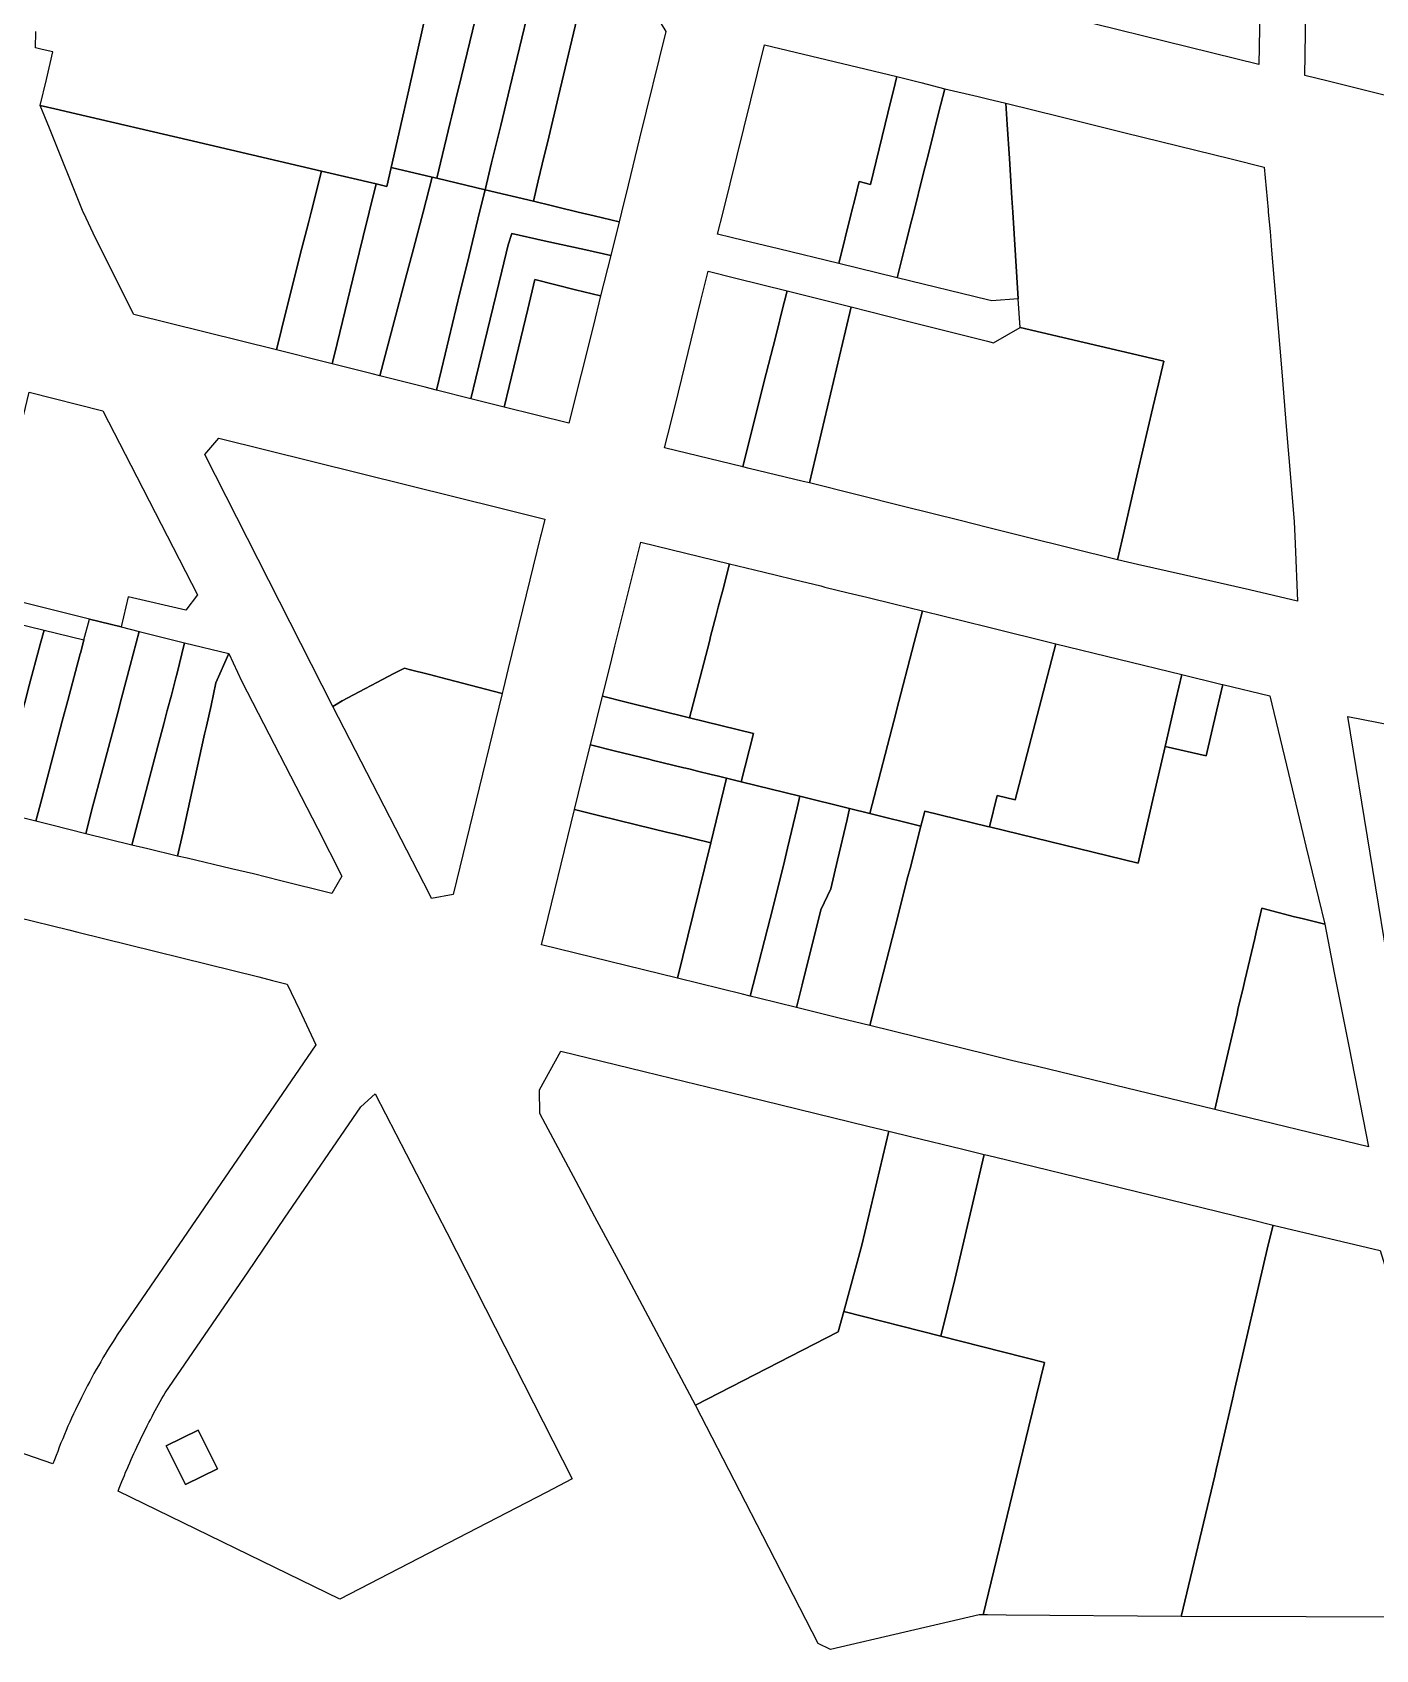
# Model space of a CAD drawing. Header units: metres. Extents: x 3 to 1005126, y 39 to 4383651.
# Drawn here: x 478789.9 to 478953.3, y 4372120.3 to 4372317.1 of the extents above; entities that cross this region are included whole.
import ezdxf

# ---------------------------------------------------------------- set-up
doc = ezdxf.new("R2010")
doc.units = ezdxf.units.M
doc.header["$MEASUREMENT"] = 0
doc.layers.add('TM_Llucmajor', color=7, linetype='Continuous')

msp = doc.modelspace()

# ---------------------------------------------------------------- linework, layer by layer
at = {"layer": 'TM_Llucmajor', "linetype": 'Continuous', "flags": 128}
for points in [[(478947.55, 4372311.15), (478944.74, 4372311.83), (478945.45, 4372358.3), (478948.58, 4372357.38), (478963.27, 4372353.07), (478966.05, 4372352.26), (478968.9, 4372351.42), (478971.38, 4372350.69), (478985.4, 4372346.58), (478981.24, 4372328.75), (478980.1, 4372323.85), (478976.58, 4372308.79), (478975.53, 4372304.28), (478968.66, 4372305.97), (478961.06, 4372307.83), (478958.49, 4372308.46), (478955.33, 4372309.24), (478954.04, 4372309.55), (478947.55, 4372311.15)], [(478838.58, 4372299.48), (478833.58, 4372300.67), (478835.11, 4372307.44), (478835.72, 4372310.1), (478837.93, 4372319.87), (478838.44, 4372322.13), (478838.62, 4372322.94), (478839.2, 4372325.48), (478844.13, 4372324.34), (478845.1, 4372324.1), (478844.47, 4372321.52), (478842.11, 4372311.77), (478841.4, 4372308.79), (478840.95, 4372306.96), (478840.75, 4372306.15), (478839.11, 4372299.35), (478838.58, 4372299.48)], [(478844.99, 4372297.95), (478839.11, 4372299.35), (478840.75, 4372306.15), (478840.95, 4372306.96), (478841.4, 4372308.79), (478842.11, 4372311.77), (478844.47, 4372321.52), (478845.1, 4372324.1), (478846.12, 4372323.85), (478850.99, 4372322.63), (478850.36, 4372320.09), (478848, 4372310.36), (478846.9, 4372305.77), (478846.58, 4372304.48), (478845.78, 4372301.22), (478844.99, 4372297.95)], [(478850.87, 4372296.54), (478844.99, 4372297.95), (478845.78, 4372301.22), (478846.58, 4372304.48), (478846.9, 4372305.77), (478848, 4372310.36), (478850.36, 4372320.09), (478850.99, 4372322.63), (478855.69, 4372321.46), (478856.78, 4372321.19), (478856.18, 4372318.69), (478853.94, 4372309.35), (478852.75, 4372304.36), (478851.96, 4372301.08), (478851.47, 4372299.04), (478850.87, 4372296.54)], [(478853.19, 4372295.99), (478850.87, 4372296.54), (478851.47, 4372299.04), (478851.96, 4372301.08), (478852.75, 4372304.36), (478853.94, 4372309.35), (478856.18, 4372318.69), (478856.78, 4372321.19), (478865.97, 4372318.87), (478866.99, 4372317.19), (478863.79, 4372304.21), (478862.4, 4372298.51), (478861.59, 4372295.24), (478861.3, 4372294.05), (478858.27, 4372294.77), (478856.32, 4372295.24), (478853.83, 4372295.84), (478853.19, 4372295.99)], [(478874.92, 4372292.14), (478873.29, 4372292.54), (478873.96, 4372295.24), (478878.99, 4372315.6), (478895.09, 4372311.71), (478894.68, 4372310.03), (478894.37, 4372308.76), (478891.9, 4372298.6), (478890.5, 4372298.94), (478890.01, 4372296.94), (478889.59, 4372295.24), (478889.54, 4372295.06), (478888.03, 4372288.96), (478880.71, 4372290.74), (478876.45, 4372291.77), (478874.92, 4372292.14)], [(478895.13, 4372287.23), (478888.03, 4372288.96), (478889.54, 4372295.06), (478889.59, 4372295.24), (478890.01, 4372296.94), (478890.5, 4372298.94), (478891.9, 4372298.6), (478894.37, 4372308.76), (478894.68, 4372310.03), (478895.09, 4372311.71), (478898.01, 4372310.98), (478900.93, 4372310.24), (478900.22, 4372307.44), (478898.97, 4372302.47), (478898.27, 4372299.69), (478897.15, 4372295.24), (478896.87, 4372294.15), (478896.15, 4372291.29), (478895.13, 4372287.23)], [(478906.13, 4372284.57), (478895.13, 4372287.23), (478896.15, 4372291.29), (478896.87, 4372294.15), (478897.15, 4372295.24), (478898.27, 4372299.69), (478898.97, 4372302.47), (478900.22, 4372307.44), (478900.93, 4372310.24), (478905, 4372309.28), (478906.13, 4372309.01), (478908.37, 4372308.48), (478908.53, 4372305.9), (478908.79, 4372301.75), (478909.09, 4372296.91), (478909.2, 4372295.24), (478909.86, 4372284.69), (478906.66, 4372284.44), (478906.13, 4372284.57)], [(478790.88, 4372308.2), (478792.66, 4372307.78), (478795.25, 4372307.18), (478808.83, 4372304.01), (478811.42, 4372303.4), (478825.08, 4372300.2), (478823.83, 4372295.24), (478823.5, 4372293.94), (478822.52, 4372290.05), (478820.24, 4372280.94), (478819.62, 4372278.46), (478802.26, 4372282.76), (478797.62, 4372292.06), (478796.17, 4372295.08), (478796.11, 4372295.24), (478791.99, 4372305.44), (478790.88, 4372308.2)], [(478908.37, 4372308.48), (478915.09, 4372306.81), (478922.87, 4372304.88), (478935.76, 4372301.69), (478939.77, 4372300.69), (478940.25, 4372295.5), (478940.27, 4372295.24), (478940.5, 4372292.87), (478940.69, 4372290.58), (478941.44, 4372281.56), (478941.92, 4372275.78), (478942.38, 4372270.17), (478942.63, 4372267.21), (478942.86, 4372264.41), (478943.42, 4372257.53), (478943.49, 4372256.7), (478943.56, 4372254.86), (478943.82, 4372247.91), (478937.98, 4372249.25), (478929.97, 4372251.08), (478924.36, 4372252.36), (478921.92, 4372252.92), (478922.49, 4372255.37), (478924.42, 4372263.66), (478926.24, 4372271.44), (478926.91, 4372274.32), (478927.56, 4372277.09), (478910.08, 4372281.19), (478909.86, 4372284.69), (478909.2, 4372295.24), (478909.09, 4372296.91), (478908.79, 4372301.75), (478908.53, 4372305.9), (478908.37, 4372308.48)], [(478825.43, 4372277), (478819.62, 4372278.46), (478820.24, 4372280.94), (478822.52, 4372290.05), (478823.5, 4372293.94), (478823.83, 4372295.24), (478825.08, 4372300.2), (478831.74, 4372298.65), (478830.91, 4372295.24), (478830.18, 4372292.26), (478829.25, 4372288.44), (478827.01, 4372279.25), (478826.4, 4372276.76), (478825.43, 4372277)], [(478831.25, 4372275.54), (478826.4, 4372276.76), (478827.01, 4372279.25), (478829.25, 4372288.44), (478830.18, 4372292.26), (478830.91, 4372295.24), (478831.74, 4372298.65), (478833.06, 4372298.33), (478833.58, 4372300.67), (478838.58, 4372299.48), (478837.46, 4372295.24), (478836.27, 4372290.74), (478835.28, 4372287), (478832.84, 4372277.79), (478832.18, 4372275.31), (478831.25, 4372275.54)], [(478837.69, 4372273.93), (478832.18, 4372275.31), (478832.84, 4372277.79), (478835.28, 4372287), (478836.27, 4372290.74), (478837.46, 4372295.24), (478838.58, 4372299.48), (478839.11, 4372299.35), (478844.99, 4372297.95), (478844.33, 4372295.24), (478842.84, 4372289.09), (478841.94, 4372285.4), (478839.68, 4372276.08), (478839.08, 4372273.58), (478837.69, 4372273.93)], [(478843.27, 4372272.52), (478839.08, 4372273.58), (478839.68, 4372276.08), (478841.94, 4372285.4), (478842.84, 4372289.09), (478844.33, 4372295.24), (478844.99, 4372297.95), (478850.87, 4372296.54), (478853.19, 4372295.99), (478853.83, 4372295.84), (478856.32, 4372295.24), (478858.27, 4372294.77), (478861.3, 4372294.05), (478860.28, 4372289.95), (478857.24, 4372290.63), (478852.18, 4372291.75), (478848.24, 4372292.63), (478847.79, 4372291.23), (478847.02, 4372288.04), (478843.88, 4372275.03), (478843.27, 4372272.52)], [(478847.33, 4372271.51), (478843.27, 4372272.52), (478843.88, 4372275.03), (478847.02, 4372288.04), (478847.79, 4372291.23), (478848.24, 4372292.63), (478852.18, 4372291.75), (478857.24, 4372290.63), (478860.28, 4372289.95), (478859.05, 4372285.03), (478856.01, 4372285.79), (478851.05, 4372287.03), (478850.18, 4372283.41), (478847.93, 4372274.01), (478847.33, 4372271.51)], [(478876.35, 4372264.24), (478866.84, 4372266.55), (478867.62, 4372269.7), (478868.51, 4372273.3), (478871.26, 4372284.46), (478872.15, 4372288.05), (478875.49, 4372287.21), (478881.74, 4372285.65), (478881.1, 4372283.12), (478880.56, 4372280.94), (478880.04, 4372278.87), (478879.21, 4372275.61), (478877.13, 4372267.35), (478876.35, 4372264.24)], [(478858.17, 4372281.49), (478855.19, 4372269.53), (478847.33, 4372271.51), (478847.93, 4372274.01), (478850.18, 4372283.41), (478851.05, 4372287.03), (478856.01, 4372285.79), (478859.05, 4372285.03), (478858.17, 4372281.49)], [(478877.13, 4372264.05), (478876.35, 4372264.24), (478877.13, 4372267.35), (478879.21, 4372275.61), (478880.04, 4372278.87), (478880.56, 4372280.94), (478881.1, 4372283.12), (478881.74, 4372285.65), (478889.52, 4372283.69), (478888.83, 4372280.78), (478885.18, 4372265.37), (478884.45, 4372262.27), (478883.68, 4372262.46), (478877.13, 4372264.05)], [(478895.9, 4372259.41), (478884.45, 4372262.27), (478885.18, 4372265.37), (478888.83, 4372280.78), (478889.52, 4372283.69), (478896.22, 4372282), (478906.13, 4372279.51), (478906.85, 4372279.33), (478910.08, 4372281.19), (478927.56, 4372277.09), (478926.91, 4372274.32), (478926.24, 4372271.44), (478924.42, 4372263.66), (478922.49, 4372255.37), (478921.92, 4372252.92), (478910.65, 4372255.73), (478906.13, 4372256.86), (478902.79, 4372257.69), (478895.9, 4372259.41)], [(478786.24, 4372252.15), (478784.49, 4372252.51), (478785.21, 4372255.49), (478785.38, 4372256.21), (478785.62, 4372257.2), (478786.06, 4372258.97), (478786.51, 4372260.84), (478786.77, 4372261.92), (478788.83, 4372270.46), (478789.52, 4372273.34), (478798.5, 4372271.06), (478801.92, 4372264.42), (478810.02, 4372248.66), (478808.59, 4372246.8), (478801.58, 4372248.4), (478800.71, 4372244.77), (478796.88, 4372245.72), (478785.98, 4372248.43), (478786.86, 4372252.01), (478786.24, 4372252.15)], [(478826.48, 4372235.06), (478810.91, 4372265.73), (478812.6, 4372267.74), (478847.08, 4372259.17), (478850.15, 4372258.41), (478852.26, 4372257.88), (478851.81, 4372256.03), (478851.75, 4372255.79), (478847.81, 4372239.68), (478847.2, 4372237.16), (478847.08, 4372236.67), (478840.38, 4372238.4), (478838.24, 4372238.95), (478835.76, 4372239.59), (478835.21, 4372239.73), (478833.91, 4372239.08), (478827.63, 4372235.75), (478826.48, 4372235.06)], [(478862.16, 4372235.62), (478859.27, 4372236.34), (478860.24, 4372240.2), (478860.79, 4372242.43), (478863.93, 4372255.06), (478874.75, 4372252.45), (478874.33, 4372250.84), (478874.03, 4372249.68), (478873.49, 4372247.6), (478873.37, 4372247.15), (478873.08, 4372246.04), (478872.96, 4372245.59), (478872.4, 4372243.42), (478872.37, 4372243.29), (478872.06, 4372242.04), (478869.88, 4372233.71), (478862.16, 4372235.62)], [(478876.17, 4372225.91), (478877.67, 4372231.79), (478869.88, 4372233.71), (478872.06, 4372242.04), (478872.37, 4372243.29), (478872.4, 4372243.42), (478872.96, 4372245.59), (478873.08, 4372246.04), (478873.37, 4372247.15), (478873.49, 4372247.6), (478874.03, 4372249.68), (478874.33, 4372250.84), (478874.75, 4372252.45), (478877.77, 4372251.71), (478880.31, 4372251.09), (478882.59, 4372250.54), (478885.84, 4372249.74), (478886.35, 4372249.61), (478889.17, 4372248.92), (478891.43, 4372248.37), (478894.88, 4372247.52), (478898.21, 4372246.71), (478897.22, 4372242.88), (478895.06, 4372234.58), (478895.01, 4372234.39), (478891.81, 4372222.06), (478889.35, 4372222.67), (478883.31, 4372224.15), (478876.17, 4372225.91)], [(478898.03, 4372220.53), (478891.81, 4372222.06), (478895.01, 4372234.39), (478895.06, 4372234.58), (478897.22, 4372242.88), (478898.21, 4372246.71), (478906.13, 4372244.75), (478914.45, 4372242.69), (478912.18, 4372233.99), (478909.5, 4372223.71), (478907.29, 4372224.26), (478906.36, 4372220.42), (478906.13, 4372220.48), (478898.49, 4372222.33), (478898.03, 4372220.53)], [(478785.47, 4372222.36), (478779.65, 4372223.83), (478780.29, 4372226.49), (478783.45, 4372239.51), (478784.48, 4372243.75), (478785, 4372245.9), (478787.85, 4372245.22), (478791.35, 4372244.37), (478790.92, 4372242.77), (478790.76, 4372242.17), (478789.59, 4372237.78), (478789, 4372235.58), (478788.72, 4372234.53), (478788.25, 4372232.77), (478787.59, 4372230.3), (478786.19, 4372225.05), (478785.47, 4372222.36)], [(478792.28, 4372220.62), (478790.33, 4372221.11), (478791.06, 4372223.86), (478793.56, 4372233.28), (478794.24, 4372235.81), (478795.75, 4372241.48), (478795.81, 4372241.67), (478796.2, 4372243.2), (478796.88, 4372245.71), (478800.71, 4372244.76), (478802.93, 4372244.19), (478801.83, 4372240.06), (478800.76, 4372236.08), (478800.26, 4372234.19), (478799.61, 4372231.74), (478797.11, 4372222.38), (478796.42, 4372219.59), (478792.28, 4372220.62)], [(478790.33, 4372221.11), (478785.47, 4372222.36), (478786.19, 4372225.05), (478787.59, 4372230.3), (478788.25, 4372232.77), (478788.72, 4372234.53), (478789, 4372235.58), (478789.59, 4372237.78), (478790.76, 4372242.17), (478790.92, 4372242.77), (478791.35, 4372244.37), (478796.2, 4372243.2), (478795.81, 4372241.67), (478795.75, 4372241.48), (478794.24, 4372235.81), (478793.56, 4372233.28), (478791.06, 4372223.86), (478790.33, 4372221.11)], [(478802.02, 4372218.2), (478796.42, 4372219.59), (478797.11, 4372222.38), (478799.61, 4372231.74), (478800.26, 4372234.19), (478800.76, 4372236.08), (478801.83, 4372240.06), (478802.93, 4372244.19), (478808.41, 4372242.83), (478807.49, 4372238.96), (478807.39, 4372238.57), (478806.83, 4372236.46), (478806.34, 4372234.58), (478805.9, 4372232.96), (478805.18, 4372230.26), (478802.75, 4372221), (478802.02, 4372218.2)], [(478807.59, 4372216.88), (478803.98, 4372217.74), (478802.02, 4372218.2), (478802.75, 4372221), (478805.18, 4372230.26), (478805.9, 4372232.96), (478806.34, 4372234.58), (478806.83, 4372236.46), (478807.39, 4372238.57), (478807.49, 4372238.96), (478808.41, 4372242.83), (478813.81, 4372241.51), (478812.26, 4372237.94), (478811.66, 4372235.21), (478811.1, 4372232.67), (478810.88, 4372231.69), (478808.21, 4372219.67), (478807.59, 4372216.88)], [(478925.91, 4372222.36), (478924.44, 4372216.03), (478906.36, 4372220.42), (478907.29, 4372224.26), (478909.5, 4372223.71), (478912.18, 4372233.99), (478914.45, 4372242.69), (478929.76, 4372238.95), (478929.04, 4372235.87), (478927.74, 4372230.22), (478926.24, 4372223.76), (478925.91, 4372222.36)], [(478814.15, 4372215.34), (478808.75, 4372216.61), (478807.59, 4372216.88), (478808.21, 4372219.67), (478810.88, 4372231.69), (478811.1, 4372232.67), (478811.66, 4372235.21), (478812.26, 4372237.94), (478813.81, 4372241.51), (478815.41, 4372238.12), (478824.6, 4372220.29), (478827.59, 4372214.42), (478826.36, 4372212.34), (478819.97, 4372213.9), (478816.81, 4372214.73), (478814.15, 4372215.34)], [(478847.08, 4372236.67), (478841.1, 4372212.19), (478838.49, 4372211.72), (478838.22, 4372212.25), (478826.48, 4372235.06), (478827.63, 4372235.75), (478833.91, 4372239.08), (478835.21, 4372239.73), (478835.76, 4372239.59), (478838.24, 4372238.95), (478840.38, 4372238.4), (478847.08, 4372236.67)], [(478932.74, 4372229.09), (478927.74, 4372230.22), (478929.04, 4372235.87), (478929.76, 4372238.95), (478934.53, 4372237.8), (478934.74, 4372237.75), (478934.03, 4372234.67), (478932.74, 4372229.09)], [(478932.74, 4372229.09), (478934.03, 4372234.67), (478934.74, 4372237.75), (478940.49, 4372236.36), (478942.75, 4372226.91), (478944.49, 4372219.64), (478944.87, 4372218.08), (478947.15, 4372208.58), (478944.4, 4372209.27), (478943.48, 4372209.5), (478939.49, 4372210.52), (478939.01, 4372208.46), (478938.81, 4372207.61), (478938.63, 4372206.85), (478937.43, 4372201.73), (478937.26, 4372201), (478936.59, 4372198.19), (478936.49, 4372197.69), (478934.46, 4372189.03), (478933.76, 4372186.06), (478912.19, 4372191.26), (478909.22, 4372191.96), (478906.13, 4372192.72), (478891.79, 4372196.26), (478892.44, 4372198.81), (478894.83, 4372208.09), (478896.45, 4372214.38), (478896.7, 4372215.35), (478898.03, 4372220.53), (478898.49, 4372222.33), (478906.13, 4372220.48), (478906.36, 4372220.42), (478924.44, 4372216.03), (478925.91, 4372222.36), (478926.24, 4372223.76), (478927.74, 4372230.22), (478932.74, 4372229.09)], [(478860.72, 4372229.69), (478857.81, 4372230.4), (478859.27, 4372236.34), (478862.16, 4372235.62), (478869.88, 4372233.71), (478877.67, 4372231.79), (478876.17, 4372225.91), (478874.37, 4372226.35), (478873.4, 4372226.59), (478872.49, 4372226.81), (478870.83, 4372227.22), (478869.95, 4372227.44), (478869.44, 4372227.56), (478869.16, 4372227.63), (478865.34, 4372228.56), (478865.08, 4372228.62), (478860.72, 4372229.69)], [(478955.4, 4372200.59), (478949.95, 4372233.86), (478957.24, 4372232.45), (478963.71, 4372230.84), (478980.3, 4372226.73), (478982.38, 4372226.21), (478995.97, 4372222.84), (478998.07, 4372222.32), (479015.45, 4372218.01), (479017.77, 4372217.44), (479024.77, 4372215.7), (479024.2, 4372213.36), (479024.02, 4372212.62), (479023.68, 4372211.19), (479023.54, 4372210.63), (479022.35, 4372205.7), (479021.47, 4372202.05), (479021.1, 4372200.5), (479018.83, 4372191.08), (478969.01, 4372203.1), (478968.9, 4372203.08), (478967.34, 4372202.79), (478958.58, 4372201.19), (478955.4, 4372200.59)], [(478863.43, 4372220.69), (478858.78, 4372221.83), (478855.87, 4372222.55), (478857.3, 4372228.33), (478857.81, 4372230.4), (478860.72, 4372229.69), (478865.08, 4372228.62), (478865.34, 4372228.56), (478869.16, 4372227.63), (478869.44, 4372227.56), (478869.95, 4372227.44), (478870.83, 4372227.22), (478872.49, 4372226.81), (478873.4, 4372226.59), (478874.37, 4372226.35), (478872.45, 4372218.48), (478868.02, 4372219.58), (478867.24, 4372219.76), (478863.43, 4372220.69)], [(478877.24, 4372199.85), (478876.31, 4372200.08), (478868.4, 4372202.02), (478870.31, 4372209.78), (478872.45, 4372218.48), (478874.37, 4372226.35), (478876.17, 4372225.91), (478883.31, 4372224.15), (478882.97, 4372222.76), (478881.78, 4372217.83), (478881.41, 4372216.27), (478880.03, 4372210.71), (478877.24, 4372199.85)], [(478882.87, 4372198.44), (478878.25, 4372199.59), (478877.24, 4372199.85), (478880.03, 4372210.71), (478881.41, 4372216.27), (478881.78, 4372217.83), (478882.97, 4372222.76), (478883.31, 4372224.15), (478889.35, 4372222.67), (478889.03, 4372221.31), (478887.87, 4372216.36), (478887.06, 4372212.9), (478885.83, 4372210.33), (478883.56, 4372201.19), (478882.87, 4372198.44)], [(478868.4, 4372202.02), (478851.86, 4372206.07), (478855.87, 4372222.55), (478858.78, 4372221.83), (478863.43, 4372220.69), (478867.24, 4372219.76), (478868.02, 4372219.58), (478872.45, 4372218.48), (478870.31, 4372209.78), (478868.4, 4372202.02)], [(478891.79, 4372196.26), (478888.08, 4372197.17), (478882.87, 4372198.44), (478883.56, 4372201.19), (478885.83, 4372210.33), (478887.06, 4372212.9), (478887.87, 4372216.36), (478889.03, 4372221.31), (478889.35, 4372222.67), (478891.81, 4372222.06), (478898.03, 4372220.53), (478896.7, 4372215.35), (478896.45, 4372214.38), (478894.83, 4372208.09), (478892.44, 4372198.81), (478891.79, 4372196.26)], [(478950.11, 4372193.53), (478952.47, 4372181.49), (478933.76, 4372186.06), (478934.46, 4372189.03), (478936.49, 4372197.69), (478936.59, 4372198.19), (478937.26, 4372201), (478937.43, 4372201.73), (478938.63, 4372206.85), (478938.81, 4372207.61), (478939.01, 4372208.46), (478939.49, 4372210.52), (478943.48, 4372209.5), (478944.4, 4372209.27), (478947.15, 4372208.58), (478948.31, 4372202.67), (478950.11, 4372193.53)], [(478852.35, 4372184.24), (478851.64, 4372185.56), (478851.6, 4372188.43), (478854.22, 4372193.15), (478864.37, 4372190.67), (478869.36, 4372189.45), (478874.69, 4372188.15), (478891.57, 4372184.03), (478894.1, 4372183.41), (478890.82, 4372169.54), (478888.63, 4372161.45), (478887.96, 4372159), (478870.61, 4372150.08), (478861.78, 4372166.61), (478858.36, 4372172.99), (478856.06, 4372177.3), (478852.35, 4372184.24)], [(478816.16, 4372166.31), (478820.6, 4372172.83), (478829.87, 4372186.37), (478831.62, 4372187.95), (478839.17, 4372173.33), (478840.33, 4372171.06), (478855.58, 4372141.1), (478852.44, 4372139.44), (478827.31, 4372126.46), (478800.34, 4372139.59), (478800.49, 4372139.98), (478800.65, 4372140.36), (478800.81, 4372140.76), (478800.95, 4372141.15), (478801.11, 4372141.52), (478801.27, 4372141.9), (478801.44, 4372142.29), (478801.6, 4372142.67), (478801.77, 4372143.05), (478801.93, 4372143.44), (478802.1, 4372143.81), (478802.28, 4372144.19), (478802.45, 4372144.58), (478802.63, 4372144.94), (478802.81, 4372145.33), (478802.99, 4372145.7), (478803.16, 4372146.08), (478803.35, 4372146.45), (478803.53, 4372146.83), (478803.72, 4372147.19), (478803.9, 4372147.56), (478804.09, 4372147.94), (478804.29, 4372148.3), (478804.49, 4372148.67), (478804.67, 4372149.04), (478804.87, 4372149.4), (478805.08, 4372149.77), (478805.27, 4372150.13), (478805.47, 4372150.5), (478805.68, 4372150.86), (478805.88, 4372151.22), (478806.09, 4372151.58), (478816.16, 4372166.31)], [(478900.43, 4372158.46), (478888.63, 4372161.45), (478890.82, 4372169.54), (478894.1, 4372183.41), (478896.92, 4372182.72), (478902.94, 4372181.26), (478905.72, 4372180.58), (478902.15, 4372165.36), (478900.43, 4372158.46)], [(478913.07, 4372155.26), (478900.43, 4372158.46), (478902.15, 4372165.36), (478905.72, 4372180.58), (478906.13, 4372180.48), (478908.49, 4372179.91), (478920.43, 4372176.99), (478938.14, 4372172.66), (478940.89, 4372171.98), (478940.28, 4372169.58), (478936.1, 4372151.55), (478936.04, 4372151.31), (478934.54, 4372144.83), (478933.95, 4372142.26), (478933.76, 4372141.45), (478929.68, 4372124.36), (478908.38, 4372124.52), (478906.13, 4372124.54), (478905.58, 4372124.54), (478911.13, 4372147.32), (478913.07, 4372155.26)], [(478960.11, 4372124.28), (478929.68, 4372124.36), (478933.76, 4372141.45), (478933.95, 4372142.26), (478934.54, 4372144.83), (478936.04, 4372151.31), (478936.1, 4372151.55), (478940.28, 4372169.58), (478940.89, 4372171.98), (478953.88, 4372168.88), (478955.19, 4372164.7), (478958.92, 4372152.33), (478966.29, 4372130.43), (478968.44, 4372124.26), (478960.11, 4372124.28)], [(478905.09, 4372124.55), (478887.03, 4372120.32), (478885.51, 4372121.08), (478878.78, 4372134.18), (478875.99, 4372139.62), (478870.61, 4372150.08), (478887.96, 4372159), (478888.63, 4372161.45), (478900.43, 4372158.46), (478913.07, 4372155.26), (478911.13, 4372147.32), (478905.58, 4372124.54), (478905.09, 4372124.55)], [(478810.1, 4372147.04), (478806.21, 4372145.1), (478808.56, 4372140.4), (478812.44, 4372142.34), (478810.1, 4372147.04)], [(478812.44, 4372142.34), (478808.56, 4372140.4), (478806.21, 4372145.1), (478810.1, 4372147.04), (478812.44, 4372142.34)]]:
    msp.add_lwpolyline(points, close=True, dxfattribs=at)
for points in [[(478939.36, 4372326.3), (478939.14, 4372313.17), (478907.85, 4372320.9)], [(478837.93, 4372319.87), (478835.72, 4372310.1), (478835.11, 4372307.44), (478833.58, 4372300.67), (478833.06, 4372298.33), (478831.74, 4372298.65), (478825.08, 4372300.2), (478811.42, 4372303.4), (478808.83, 4372304.01), (478795.25, 4372307.18), (478792.66, 4372307.78), (478790.88, 4372308.2), (478791.62, 4372311.37), (478792.4, 4372314.71), (478791.1, 4372315.01), (478791.1, 4372315.01), (478790.31, 4372315.2), (478790.31, 4372315.6), (478790.31, 4372316), (478790.33, 4372316.4), (478790.33, 4372316.8), (478790.35, 4372317.2)], [(478788.06, 4372209.44), (478794.35, 4372207.89), (478795.47, 4372207.61), (478817.46, 4372202.17), (478819.14, 4372201.75), (478820.92, 4372201.31), (478822.41, 4372198.15), (478824.4, 4372193.91), (478800.24, 4372158.61), (478799.94, 4372158.15), (478799.65, 4372157.69), (478799.36, 4372157.22), (478799.08, 4372156.76), (478798.79, 4372156.28), (478798.5, 4372155.81), (478798.24, 4372155.34), (478797.95, 4372154.86), (478797.68, 4372154.4), (478797.41, 4372153.91), (478797.15, 4372153.42), (478796.9, 4372152.94), (478796.63, 4372152.45), (478796.38, 4372151.97), (478796.13, 4372151.48), (478795.88, 4372150.98), (478795.65, 4372150.49), (478795.4, 4372150.01), (478795.16, 4372149.51), (478794.93, 4372149.01), (478794.7, 4372148.5), (478794.47, 4372148.01), (478794.25, 4372147.51), (478794.03, 4372146.99), (478793.83, 4372146.49), (478793.61, 4372145.98), (478793.4, 4372145.47), (478793.2, 4372144.96), (478793, 4372144.45), (478792.8, 4372143.94), (478792.61, 4372143.42), (478792.42, 4372142.91), (478773.22, 4372149.55)]]:
    msp.add_lwpolyline(points, dxfattribs=at)

doc.saveas('drawing.dxf')
